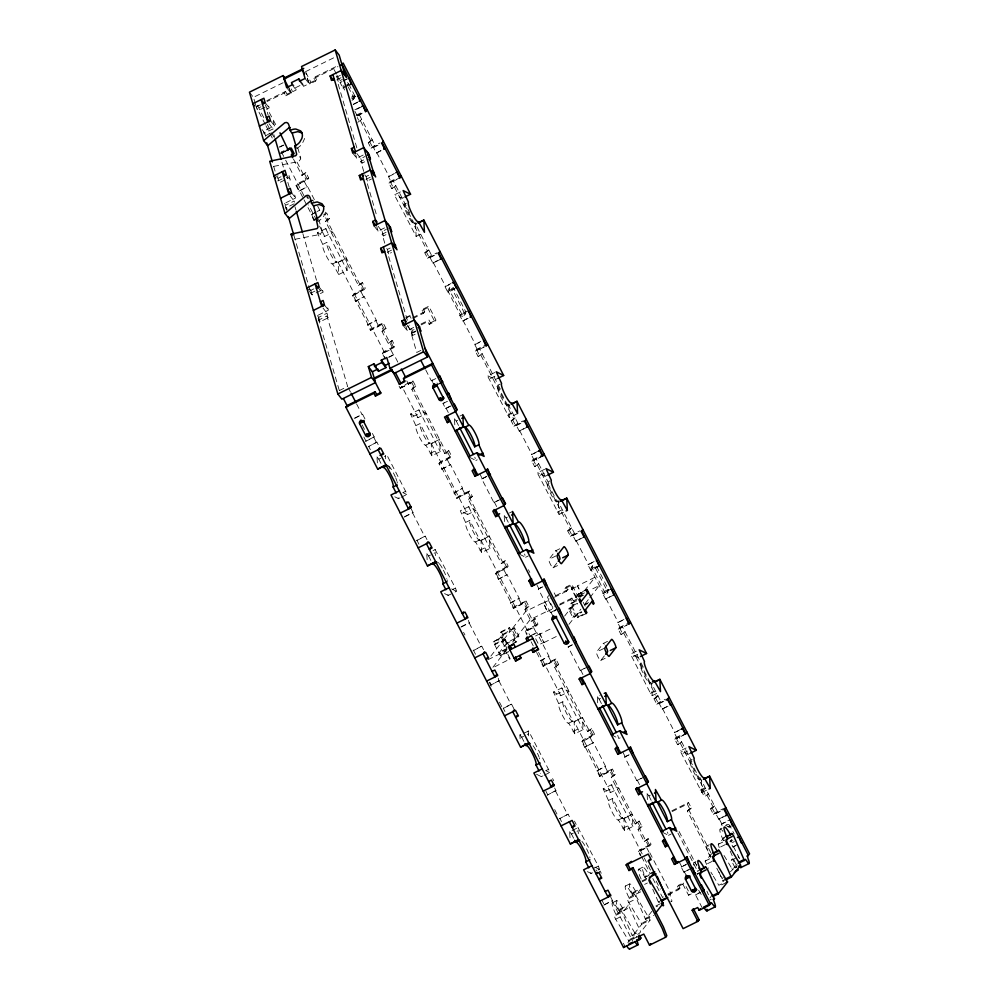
<?xml version="1.0" encoding="UTF-8"?>
<svg xmlns="http://www.w3.org/2000/svg" width="999" height="999" viewBox="0 0 999 999"><rect width="100%" height="100%" fill="white"/><g stroke="black" fill="none" stroke-linecap="round" stroke-linejoin="round"><path stroke-width="0.75" stroke-dasharray="5 3.75" d="M338.736 274.525L347.128 270.392L346.391 258.154L338.099 262.238L338.736 274.525L332.717 263.873A10.989 2.073 63.8 0 1 326.298 255.944A10.989 2.073 63.8 0 1 322.714 244.405L317.395 232.767L325.686 228.684L333.129 232.342L324.663 236.463L317.395 232.767M400.349 191.92L394.817 194.643L395.129 196.328L416.158 236.401L415.472 224.288L416.908 223.426M431.868 455.756L431.218 443.519L439.535 439.385L440.272 451.623L431.868 455.756L425.849 445.104A10.989 2.073 63.8 0 1 419.443 437.175A10.989 2.073 63.8 0 1 415.846 425.636L410.539 413.998L418.831 409.915L426.273 413.574L417.907 417.707L410.539 413.998M481.63 552.559L480.969 540.322L489.285 536.188L490.022 548.426L481.63 552.559L475.599 541.908A10.989 2.073 63.8 0 1 469.193 533.978A10.989 2.073 63.8 0 1 465.596 522.452L460.289 510.814L468.581 506.73L476.024 510.377L467.657 514.51L431.243 443.469M517.694 413.499L509.303 417.632L508.616 405.519L510.052 404.657M544.63 469.28L537.712 472.677L537.849 473.863L559.053 514.435L558.416 502.147M574.762 733.79L574.113 721.553L582.429 717.419L583.154 729.657L574.762 733.79L568.743 723.139A10.989 2.073 63.8 0 1 562.337 715.209A10.989 2.073 63.8 0 1 558.741 703.683L553.434 692.045L561.725 687.961L569.168 691.608L560.751 695.741L553.434 692.045M624.512 830.606L623.863 818.356L632.18 814.235L632.916 826.473L624.512 830.606L618.493 819.954A10.989 2.073 63.8 0 1 612.087 812.025A10.989 2.073 63.8 0 1 608.491 800.486L603.184 788.848L611.475 784.764L618.918 788.423L610.551 792.544L603.184 788.848M636.388 651.186L630.856 653.908L630.993 655.094L651.011 694.342L652.285 695.616L651.56 683.378L660.876 701.498L659.265 703.558L662.125 709.115L670.416 705.032M649.85 852.834L670.916 893.481L670.004 894.854L670.629 896.915A6.281 1.186 63.8 0 1 671.778 901.585M325.662 212.138L323.039 217.645L318.119 221.528M701.31 780.182L701.947 792.469L680.918 752.409L680.606 750.724L686.138 747.989M325.686 228.684L347.128 270.392M418.831 409.915L440.272 451.623M394.792 496.778L398.414 498.626L397.39 495.329M401.186 497.265L406.718 494.542L406.406 492.844L385.989 453.284M494.88 372.465L487.962 375.874L488.099 377.048L509.303 417.632M469.792 457.417L475.849 460.489L474.812 457.192M468.581 506.73L490.022 548.426M444.543 593.581L448.176 595.429L447.14 592.132M455.082 592.02L456.518 591.208L455.694 588.561L435.127 549.587L435.427 555.619M519.542 554.22L525.599 557.292L524.575 554.008M561.725 687.961L583.154 729.657M536.463 774.2L541.308 776.66L540.284 773.363M544.08 775.299L549.612 772.577L549.3 770.891L528.621 731.043L519.88 734.952L520.267 740.946M611.475 734.839L618.731 738.536L617.707 735.239M611.425 784.902L632.916 826.473M587.437 871.628L591.058 873.463L590.034 870.166M597.976 870.067L599.412 869.242L598.588 866.595L578.021 827.634L578.321 833.666M616.57 900.648L612.275 902.821A10.989 2.073 63.8 0 1 618.681 910.751L619.992 909.152L621.453 910.976L632.092 935.289C632.429 937.611 641.97 932.916 640.384 931.205L628.284 905.069L622.964 912.549L636.825 936.413M641.271 888.386L636.038 895.079L636.163 896.265L650.124 920.079L640.784 932.03M662.437 832.267L668.493 835.339L667.457 832.042M711.775 853.67L705.119 861.175L708.553 868.256M724.862 836.937L718.244 844.317L719.268 847.614M338.074 262.287L386.051 355.544M265.272 124.425L256.231 106.843L260.127 103.971M284.378 92.982L285.577 91.433L287.013 94.218L285.801 95.754L284.378 92.982L266.958 101.561M285.801 95.754L291.333 93.032L292.545 91.496L291.233 88.936M307.143 78.846L309.765 83.953L315.297 81.231L313.873 78.459L315.072 76.911L337.812 65.709M309.765 83.953L310.976 82.418L316.508 79.683L315.072 76.911M315.297 81.231L316.508 79.683M280.232 153.534L281.443 151.998L288.349 148.589M348.501 85.39L342.969 88.124L340.11 82.555L341.895 81.356M342.969 88.124L344.58 86.064M355.544 96.129L353.471 97.14L347.452 85.439L348.663 83.891L354.682 95.604L353.471 97.14A2.348 2.298 38 0 1 352.01 100.275M353.708 96.641L354.62 95.479L350.537 97.64M353.097 99.6L354.295 98.064M293.494 159.103L301.898 175.449L305.869 172.54L308.728 178.109L307.517 179.645L296.453 185.102L303.521 198.838M301.898 175.449L305.869 172.54M314.36 199.7L307.605 186.576L298.913 191.171L296.054 185.614L297.665 183.554L308.728 178.109M296.054 185.614L304.345 181.531L305.956 179.47L295.379 158.891M361.313 106.955L354.395 110.365L357.255 115.921L358.866 113.861L375.087 145.417L373.476 147.477L376.336 153.047L381.868 150.325M298.913 191.171L307.605 186.576M357.754 122.328L361.725 119.418L358.966 120.792L357.242 117.445M315.297 219.693L313.911 220.367L311.051 214.81L315.609 212.25M368.256 142.77L372.227 139.86L368.256 142.77L371.116 148.327L379.408 144.243M317.732 206.269L319.755 210.202L311.051 214.81M313.911 220.367L315.522 218.306L308.654 204.945M371.116 148.327L372.327 146.791L380.07 142.969M376.336 153.047L382.267 149.8M325.474 221.328L329.445 218.419L326.586 212.862L325.374 214.41L328.234 219.967L325.474 221.328L358.454 285.514L362.425 282.605L365.284 288.162L364.073 289.71L353.022 295.155L370.879 329.907L381.943 324.463L383.141 322.914L386.001 328.484L382.03 331.381L388.224 343.431L392.195 340.522L395.055 346.091L393.843 347.627L382.779 353.084L384.84 357.093M328.234 219.967L329.445 218.419M396.865 179.508L391.333 182.243L388.486 176.673L394.418 173.439M391.833 188.649L395.804 185.739L391.833 188.649L388.973 183.079L390.184 181.543L397.515 177.934M391.333 182.243L392.944 180.182L407.03 207.592M358.454 285.514L362.425 282.605M385.239 359.153L382.38 353.596L390.671 349.513L392.282 347.452L380.382 324.275L378.771 326.336L370.479 330.419L367.62 324.862L376.311 320.267L364.173 296.628L355.469 301.236L352.61 295.667L354.22 293.606L365.284 288.162M352.61 295.667L360.914 291.583L362.525 289.523L323.813 214.223M355.469 301.236L364.173 296.628M367.62 324.862L376.311 320.267M424.812 252.822L428.796 249.925L424.812 252.822L427.672 258.391L437.35 253.621M370.479 330.419L372.09 328.359L383.141 322.914M427.672 258.391L428.883 256.843L437.287 252.697M439.81 259.69L432.892 263.099L430.032 257.542L431.643 255.482L414.76 222.602M432.892 263.099L438.823 259.865M382.03 331.381L386.001 328.484M388.224 343.431L392.195 340.522M405.956 318.444L411.313 314.847L405.781 317.57M382.38 353.596L383.991 351.536L395.055 346.091M412.862 318.519L423.514 313.274L422.09 310.489L423.301 308.953L428.833 306.231L435.976 320.13L434.765 321.678L429.233 324.4L427.809 321.616L429.008 320.067L430.444 322.852L429.233 324.4M423.514 313.274L424.725 311.725L423.301 308.953M422.09 310.489L427.622 307.767L428.833 306.231M454.807 288.886L447.902 292.295L445.042 286.738L450.974 283.491M389.385 357.118L393.943 354.558L399.338 365.06M407.829 325.437L411.725 333.017L412.924 331.481L409.677 325.162M448.613 289.198L449.825 287.65M447.902 292.295L449.513 290.234A2.348 2.298 38 0 1 453.434 287.824M453.658 288.187L449.513 290.234L461.413 313.399A2.36 2.298 38 0 0 464.56 314.473A2.36 2.298 38 0 0 465.571 311.363L453.658 288.187L452.447 289.735L464.36 312.912A2.36 2.298 38 0 1 463.361 316.009A2.36 2.298 38 0 1 460.214 314.947L448.301 291.783A2.348 2.298 38 0 1 449.3 288.674A2.348 2.298 38 0 1 452.447 289.735L454.52 288.711M355.082 418.181L362.537 414.198L365.397 419.755M399.101 386.126L400.249 388.349L401.86 386.288L412.912 380.844L415.771 386.401L411.8 389.31L444.78 453.496L448.751 450.586L451.61 456.143L450.412 457.692L439.348 463.136L457.205 497.889L468.269 492.445L469.48 490.896L472.34 496.466L468.356 499.363L501.348 563.548L505.319 560.639L508.179 566.196L506.968 567.744L495.904 573.189L513.773 607.954L524.825 602.497L526.036 600.961L528.896 606.518L524.925 609.427L531.118 621.478L535.089 618.568L537.949 624.125L536.738 625.674L525.674 631.118L527.047 633.791M468.194 318.306L462.662 321.029L459.802 315.459L461.413 313.399L468.506 310.864M400.249 388.349L408.541 384.265L410.152 382.205L448.851 457.505L447.24 459.565L438.948 463.648L441.795 469.218L450.499 464.61L462.649 488.249L453.946 492.844L456.805 498.401L465.097 494.318L466.708 492.257L505.407 567.557L503.796 569.617L495.504 573.713L498.364 579.27L507.067 574.675L519.205 598.301L510.514 602.897L513.361 608.466L521.665 604.383L523.276 602.322L535.177 625.486L533.566 627.547L525.274 631.63L526.985 634.964M400.649 387.837L411.713 382.392L412.912 380.844M464.048 315.497L465.247 313.948M462.662 321.029L468.593 317.782M365.509 441.508L374.2 436.9L371.353 431.343M411.8 389.31L415.771 386.401M376.885 442.132L368.194 446.728L376.885 442.132L378.609 445.467M425.774 369.992L431.331 380.794L435.876 378.234M484.577 346.815L477.672 350.224L474.812 344.655L480.744 341.421M478.159 356.631L482.142 353.721L478.159 356.631L475.312 351.061L476.511 349.525L486.188 344.755M477.672 350.224L479.283 348.164L501.086 390.584M451.148 405.869L445.616 408.603L442.994 403.496L447.552 400.949M445.616 408.603L450.162 406.044M444.78 453.496L448.751 450.586M438.948 463.648L440.559 461.588L451.61 456.143M441.795 469.218L450.499 464.61M404.358 517.107L413.062 512.499L410.202 506.943M453.946 492.844L462.649 488.249M511.151 420.804L515.122 417.907L511.151 420.804L514.01 426.373L523.688 421.603M416.508 540.734L425.199 536.138L427.485 540.584M456.805 498.401L458.416 496.341L469.48 490.896M514.01 426.373L515.209 424.825L523.513 420.741M527.522 426.998L519.23 431.081L516.371 425.524L517.981 423.464L507.405 402.884M500.836 499.2L493.931 502.609L481.78 478.971L489.098 475.049M519.23 431.081L527.922 426.486M468.356 499.363L472.34 496.466M493.931 502.609L501.248 498.688M542.532 456.193L534.228 460.277L531.368 454.72L540.072 450.112M534.727 466.683L538.698 463.773L534.727 466.683L531.868 461.126L533.079 459.577L541.371 455.494M534.228 460.277L535.839 458.216L549.225 484.265M501.348 563.548L505.319 560.639M495.504 573.713L497.115 571.653L508.179 566.196M498.364 579.27L507.067 574.675M460.914 627.16L469.218 623.076L468.469 620.329M510.514 602.897L519.205 598.301M567.707 530.869L571.678 527.959L567.707 530.869L570.566 536.426L578.858 532.342M559.765 548.763L555.619 550.799L548.913 559.39A4.708 0.887 63.8 0 0 550.449 564.335A4.708 0.887 63.8 0 0 553.196 567.732L558.229 561.288M473.064 650.786L481.768 646.191L484.627 651.748M513.361 608.466L514.972 606.405L526.036 600.961M570.566 536.426L571.778 534.877L580.069 530.794M584.078 537.05L575.786 541.133L572.927 535.576L574.537 533.516L557.642 500.649M508.641 651.748L500.349 655.831L493.206 641.932L502.297 636.813L503.733 639.597L495.442 643.681L494.006 640.908M509.552 627.547L508.741 628.583L510.177 631.356L501.873 635.439L500.449 632.667L501.248 631.63L509.552 627.547L516.695 641.445L515.884 642.482L514.46 639.697L506.168 643.781L507.117 645.641M558.791 608.578L550.486 612.662L538.349 589.023L545.666 585.114M575.786 541.133L584.49 536.538M493.206 641.932L502.297 636.813M524.925 609.427L528.896 606.518M490.846 656.081L502.122 641.658L505.694 639.273L509.365 646.415M503.733 639.597L510.177 631.356M511.788 629.295L514.547 627.934L518.831 636.276L516.071 637.637L511.788 629.295L525.874 611.276L543.394 602.647L547.277 611.513L543.394 602.647M505.694 639.273L494.63 644.717L502.684 634.415L514.547 627.934M500.349 655.831L508.066 651.398M548.676 595.616L547.464 597.152L554.62 611.063L555.819 609.515M512.624 642.057L514.46 639.697M516.071 637.637L530.157 619.617L547.677 610.988M507.217 648.975L498.913 653.059L506.968 642.757L518.831 636.276M531.118 621.478L535.089 618.568M542.981 603.171L548.513 600.449L550.124 598.389M525.274 631.63L526.885 629.57L537.949 624.125M554.433 597.215L566.408 591.308L564.984 588.536L566.196 586.987L571.715 584.265L578.221 596.903M502.122 641.658L506.406 649.999L492.32 668.019L510.227 658.878L505.944 650.536M499.388 680.481L490.684 685.089L498.988 680.993L498.239 678.259M564.984 588.536L570.516 585.814L571.715 584.265M547.277 611.513L552.809 608.791L554.42 606.73M566.408 591.308L567.619 589.772L566.196 586.987M550.486 612.662L557.804 608.741M599.088 566.246L590.796 570.329L587.936 564.772L596.628 560.177M533.666 634.465L536.825 632.592L548.975 656.231L540.284 660.826L543.131 666.383L551.436 662.3L553.046 660.239L591.745 735.539L590.134 737.599L581.83 741.695L584.69 747.252L593.394 742.644L605.544 766.283L596.84 770.878L599.7 776.448L607.991 772.364L609.602 770.304L648.301 845.604L646.69 847.664L638.398 851.747L640.546 855.918M578.146 596.615L580.918 595.254L595.004 577.235L577.497 585.851L581.381 594.717L575.849 597.439L571.565 589.098L573.176 587.037L555.544 595.716M591.508 567.232L592.719 565.684M539.647 634.265L540.047 633.741L543.931 642.607L539.647 634.265L553.121 627.622M590.796 570.329L592.407 568.269A2.348 2.298 38 0 1 595.629 565.259M570.704 599.65L571.903 598.114L573.339 600.886L572.127 602.434L570.704 599.65L558.716 605.556M586.063 613.623L577.772 617.707L570.629 603.808L576.96 600.049M579.308 597.315L577.872 594.53L578.683 593.506L586.975 589.422M575.849 597.439L577.459 595.379L559.84 604.058L561.351 606.793M568.481 608.978L571.253 607.617L575.536 615.958L572.777 617.32L568.481 608.978L577.584 603.858M564.672 616.021L571.253 607.617M571.428 602.772L572.864 605.556L576.548 600.849M572.777 617.32L581.868 612.2M540.284 660.826L548.975 656.231M568.955 624.363L575.536 615.958M577.772 617.707L578.571 616.67L577.147 613.898L580.831 609.19M585.202 603.596L588.96 598.788M589.897 597.589L599.288 585.576L589.86 590.222M499.463 702.147L502.834 708.716L511.538 704.12L514.385 709.677M543.131 666.383L544.742 664.323L555.806 658.878L558.666 664.447L554.695 667.344L587.674 731.53L591.645 728.621L594.505 734.178L593.294 735.726L582.242 741.171L600.099 775.936L611.163 770.479L612.375 768.943L615.222 774.5L611.251 777.409L635.189 823.975L639.16 821.066L642.02 826.635L638.049 829.532L644.243 841.583L648.214 838.673L651.073 844.242L649.862 845.778L638.798 851.235L640.896 855.319M613.848 594.979L605.556 599.063L602.697 593.506L604.308 591.445L608.453 589.398L596.553 566.233A2.348 2.298 38 0 0 596.016 565.534M536.663 652.509L543.543 665.871L554.595 660.426L555.806 658.878M606.93 593.531L608.141 591.982M588.561 666.495L580.257 670.591L568.119 646.952L575.424 643.031M605.556 599.063L614.26 594.467M554.695 667.344L558.666 664.447M580.257 670.591L587.574 666.67M628.858 624.175L620.566 628.259L617.707 622.702L626.398 618.094M607.542 641.37L603.246 643.481L596.54 652.06A4.708 0.887 63.8 0 0 598.076 657.005A4.708 0.887 63.8 0 0 600.824 660.401L605.619 654.27M621.053 634.665L625.024 631.755L621.053 634.665L618.194 629.108L619.405 627.559L629.083 622.789M620.566 628.259L622.177 626.198L643.281 667.257M587.674 731.53L591.645 728.621M581.83 741.695L583.441 739.635L594.505 734.178M555.943 790.534L547.252 795.142L555.943 790.534L553.658 786.088M584.69 747.252L593.394 742.644M568.094 814.173L559.39 818.768L568.094 814.173L570.953 819.729M596.84 770.878L605.544 766.283M654.045 698.85L658.016 695.941L654.045 698.85L656.892 704.407L665.197 700.324M599.7 776.448L601.311 774.387L612.375 768.943M656.892 704.407L658.104 702.859L665.434 699.25M645.117 776.56L636.825 780.644L624.675 757.005L631.992 753.096M662.125 709.115L670.816 704.52M611.251 777.409L615.222 774.5M636.825 780.644L644.143 776.722M685.414 734.228L677.122 738.311L674.263 732.754L682.966 728.159M677.622 744.717L681.593 741.82L677.622 744.717L674.762 739.16L675.973 737.612L682.879 734.215M677.122 738.311L678.733 736.251L692.856 763.736M635.189 823.975L639.16 821.066M598.901 872.564L600.112 871.016L601.248 873.238M638.049 829.532L642.02 826.635M644.243 841.583L648.214 838.673M638.398 851.747L640.009 849.687L651.073 844.242M672.09 811.613L687.3 804.12L688.511 802.572L691.37 808.129L687.399 811.038L710.813 856.605M603.808 905.194L612.512 900.599L610.364 896.428M701.548 791.295L705.531 788.386L701.548 791.295L704.407 796.852L708.378 793.943L704.407 796.852M687.399 811.038L691.37 808.129M620.017 912.312A10.989 2.073 63.8 0 1 616.42 900.773A10.989 2.073 63.8 0 1 622.839 908.703C621.69 913.173 611.563 913.735 615.684 919.192L628.746 940.896L627.921 942.781M633.091 895.579A10.989 2.073 63.8 0 1 629.507 884.053A10.989 2.073 63.8 0 1 635.913 891.982C634.777 896.453 624.637 897.015 628.771 902.472L641.82 924.162L632.479 936.113M629.645 883.928L625.349 886.088A10.989 2.073 63.8 0 1 631.768 894.018L632.979 892.482L639.884 889.073M641.133 879.095A10.989 2.073 63.8 0 1 638.586 869.242A10.989 2.073 63.8 0 1 644.842 877.297L646.053 875.748L651.585 873.026M642.02 880.893L646.178 878.858L648.051 876.448M710.601 808.903L714.572 805.993L710.601 808.903L713.461 814.46L723.139 809.702M713.461 814.46L714.672 812.924L723.651 808.491M726.972 815.097L718.681 819.18L715.821 813.611L717.432 811.563L699.899 777.434M692.157 868.081L683.853 872.164L681.231 867.07L688.548 863.148M718.681 819.18L727.384 814.572M632.979 892.482L634.802 894.742L645.566 919.38L653.97 908.628M652.772 889.26L658.641 902.659L659.49 901.573M663.224 896.802L662.612 897.577L652.809 878.496M683.853 872.164L692.557 867.569M722.015 825.661L721.703 823.763L729.994 819.679M677.322 886.85L678.521 885.301L684.053 882.579L682.841 884.127L677.322 886.85L678.746 889.622L665.933 895.941M726.086 825.186L725.786 825.574A2.348 2.298 38 0 1 729.382 825.037M678.746 889.622L679.957 888.086L678.521 885.301M697.002 873.301A10.989 2.073 63.8 0 0 697.439 874.175L698.376 872.976M721.59 829.794A10.989 2.073 63.8 0 0 719.942 831.218A10.989 2.073 63.8 0 0 723.601 840.721L724.537 839.522M735.739 845.616L732.966 846.977L730.107 841.42L731.718 839.36M682.841 884.127L688.561 895.241L689.772 893.705L684.69 883.815M702.197 907.841L695.529 894.867L700.074 892.307M732.966 846.977L738.898 843.743M735.052 867.706L731.243 860.289L732.442 858.753L736.887 867.394M723.376 877.147L722.165 878.695L715.072 864.884M709.902 897.976L712.712 894.392M718.968 872.102L722.989 881.255L725.324 878.271M730.456 871.69L733.716 868.631M730.207 851.136L736.063 864.522L736.912 863.436M417.944 417.694L401.86 386.288M560.839 695.729L538.561 652.297M487.962 375.874L495.404 379.533M638.261 657.604L630.856 653.908M610.589 792.532L574.138 721.515M734.352 841.483C731.193 844.63 729.645 838.348 733.166 840.659M414.135 223.826L416.021 222.839M507.28 405.057L508.116 404.583L507.43 404.932A10.989 2.073 63.8 0 1 501.011 397.003A10.989 2.073 63.8 0 1 497.427 385.464L500.187 384.103M557.03 501.86L557.879 501.386L557.18 501.735A10.989 2.073 63.8 0 1 550.761 493.806A10.989 2.073 63.8 0 1 547.177 482.28L549.937 480.906M650.174 683.091L651.011 682.629M699.924 779.894L700.761 779.432L700.074 779.769A10.989 2.073 63.8 0 1 693.656 771.84A10.989 2.073 63.8 0 1 690.072 760.314L692.145 759.29M296.778 148.664L301.698 144.78L304.32 139.273A10.964 7.905 -37.7 0 0 304.42 138.386M642.732 867.194L638.436 869.367M406.356 203.209L404.283 204.233A10.989 2.073 63.8 0 0 407.879 215.772A10.989 2.073 63.8 0 0 414.285 223.701L414.985 223.351M286.626 87.55L290.622 92.72L296.154 89.985L295.492 87.75L291.508 82.58M283.079 82.742L253.446 97.328L254.72 101.648M305.557 71.666L335.14 57.105M266.82 100.674L285.577 91.433M256.231 106.843L260.252 104.858M313.873 78.459L337.937 66.596M295.492 87.75L302.872 84.116L303.521 86.364L309.053 83.641L305.994 73.164M255.132 103.097L256.83 108.854L260.976 106.818M287.013 94.218L292.545 91.496M265.072 107.18L258.154 110.577L256.83 108.854M266.433 109.253L269.206 107.892L267.882 103.409M336.251 76.136L336.913 76.998L341.059 74.95M341.046 77.722L336.9 79.758L338.224 81.481L342.37 79.445M343.281 80.682L347.427 78.634M340.11 82.555L341.496 81.881M342.869 81.194L347.028 79.158M345.966 85.377L348.726 84.016L347.515 85.564L349.588 84.54M273.139 121.354L274.45 125.837L263.399 131.294L264.236 134.166M262.063 129.57L264.723 133.004L273.027 128.921L273.351 130.045M270.242 133.054L265.035 136.201M351.685 98.339L355.831 96.304M353.559 104.071L357.717 102.023M353.159 104.583L357.305 102.535M279.445 146.953L283.179 145.117M354.807 109.853L360.327 107.118M279.745 147.128L283.891 145.092M356.106 115.222L361.638 112.5M281.618 152.859L285.764 150.812M357.654 115.409L365.959 111.326M281.219 153.371L286.75 150.649M357.255 115.921L362.787 113.199M276.636 176.511L278.022 175.824M276.973 176.935L277.972 178.234L283.504 175.499M282.105 178.946L277.947 180.994L277.098 178.097M284.815 179.995L279.283 182.717L277.972 178.234M289.011 175.549L290.322 180.032L287.562 181.393L289.31 187.375M373.476 147.477L379.008 144.755M352.722 153.059L356.718 158.229L363.624 154.82M356.818 153.421L360.814 158.591L364.96 156.543M363.748 171.441L360.789 161.351L364.935 159.303M360.789 161.351L362.125 163.074L366.271 161.026M286.538 210.302L284.515 203.421L295.579 197.977L294.268 193.494M284.515 203.421L285.851 205.145L294.143 201.061L294.48 202.185M294.131 203.821L285.839 207.904L287.163 209.628L285.851 205.145M364.735 174.813L366.059 176.536L370.217 174.488M370.192 177.248L366.046 179.296L367.382 181.019L371.528 178.971M316.983 211.563L319.755 210.202M388.486 176.673L394.006 173.951M388.973 183.079L400.037 177.635M403.646 197.615L402.135 198.339L394.817 194.643M322.714 244.405L326.86 242.37L336.863 261.825L332.367 264.036M374.063 225.924L378.047 231.094L384.965 227.685M378.159 226.286L382.142 231.456L386.301 229.408M384.752 243.194L382.13 234.216L386.276 232.18M382.13 234.216L383.466 235.939L387.612 233.891M339.423 261.825L346.341 258.416M415.472 224.375L416.858 223.689M386.738 248.539L387.4 249.4L390.172 248.039M416.158 236.401L422.377 233.329M391.533 250.125L387.387 252.16L388.723 253.883L391.483 252.522M309.815 289.098L310.814 290.384L317.732 286.975M310.801 293.144L314.947 291.109M309.465 291.433L312.125 294.867L320.429 290.784L320.092 289.66M320.404 293.544L323.177 292.183L321.853 287.7M430.032 257.542L436.95 254.133M339.223 390.209L317.37 315.584L328.434 310.127L327.11 305.644M317.37 315.584L318.693 317.307L326.998 313.211L328.309 317.707L320.017 321.79L318.681 320.067L326.973 315.984L328.309 317.707M445.042 286.738L450.574 284.016M412.749 317.632L424.725 311.725M403.209 325.462L407.205 330.632L414.11 327.222M421.029 324.001L429.008 320.067M421.153 324.9L427.809 321.616M407.305 325.824L411.301 330.981L414.061 329.62M430.444 322.852L435.976 320.13M411.725 333.017L415.871 330.981M420.904 350.399L416.758 352.435L411.276 333.753L415.434 331.705M411.276 333.753L412.612 335.477L415.372 334.116M459.802 315.459L466.72 312.063M388.411 357.28L393.943 354.558M339.323 390.572L347.627 386.488L326.973 315.984M474.812 344.655L480.344 341.933M475.312 351.061L483.603 346.978M354.245 418.281L362.537 414.198M431.331 380.794L438.236 377.385M438.736 383.803L441.496 382.43M438.336 384.315L441.096 382.954M412.949 416.62L419.855 413.211M490.372 378.484L495.904 375.761M374.2 436.9L365.909 440.996L363.624 436.538M442.994 403.496L448.526 400.774M495.367 379.558L497.477 378.509M415.846 425.636L419.992 423.601L429.995 443.057L425.512 445.267M377.372 462.899L376.985 456.918L379.745 455.556M454.807 424.775L454.408 418.781L455.794 418.106M459.94 416.059L462.712 414.697M376.985 456.918L378.821 459.178L382.967 457.142M384.353 456.456L385.726 455.781M454.408 418.781L456.243 421.054L457.629 420.367M431.181 443.731L438.099 440.334M508.616 405.606L509.989 404.92M430.144 453.446L437.05 450.037M507.567 415.309L514.473 411.913M516.371 425.524L524.662 421.441M402.922 492.607L405.694 491.246M398.414 498.626L399.8 497.939M475.849 460.489L477.222 459.815M404.757 516.583L413.062 512.499M481.78 478.971L490.084 474.887M531.368 454.72L539.672 450.624M531.868 461.126L542.932 455.681M462.699 513.424L469.605 510.014M540.122 475.299L544.268 473.251M547.19 475.349L544.979 476.373L537.712 472.677M425.199 536.138L416.908 540.222L419.193 544.667M465.596 522.452L469.755 520.404L479.757 539.872L475.262 542.07M427.135 559.715L426.735 553.721L428.121 553.046M433.054 550.611L435.127 549.587M504.557 521.578L504.158 515.596L505.544 514.91M509.44 512.986L512.462 511.513M426.835 553.671L428.571 555.993L432.717 553.946M434.103 553.259L435.477 552.584M504.258 515.546L505.993 517.857L507.38 517.182M559.253 500.711L557.18 501.735L547.177 482.28M480.944 540.546L487.849 537.137M558.366 502.41L559.74 501.735M479.895 550.249L486.8 546.853M557.317 512.125L562.849 509.403M559.053 514.435L567.444 510.302M452.672 589.41L455.444 588.049M448.176 595.429L450.936 594.068M525.599 557.292L528.359 555.931M572.927 535.576L581.231 531.493M551.673 558.029L557.205 555.307M553.046 567.794L559.278 564.735M461.326 626.648L469.617 622.564M538.349 589.023L546.64 584.939M587.936 564.772L596.228 560.689M599.487 565.734L595.342 567.769A2.348 2.298 38 0 0 592.195 566.708A2.348 2.298 38 0 0 591.196 569.817L603.096 592.981A2.36 2.298 38 0 0 606.243 594.055A2.36 2.298 38 0 0 607.255 590.946L608.453 589.398A2.36 2.298 38 0 1 607.454 592.507A2.36 2.298 38 0 1 604.308 591.445L592.407 568.269L596.553 566.233L595.342 567.769L607.255 590.946L611.4 588.898M571.565 589.098L577.085 586.376M500.449 632.667L508.741 628.583M577.872 594.53L586.163 590.446M584.477 592.869L581.78 594.193L577.497 585.851M578.721 596.965L582.879 594.917M580.681 596.628L583.453 595.267M573.339 600.886L577.484 598.851M481.768 646.191L473.464 650.274L475.749 654.72M570.629 603.808L577.534 600.399M572.864 605.556L581.156 601.473M602.697 593.506L611.001 589.422M584.39 604.62L588.548 602.584M584.977 604.969L587.737 603.608M513.923 642.819L516.695 641.445M529.92 636.001L536.825 632.592M506.63 648.626L499.725 652.022L501.148 654.807M577.147 613.898L584.065 610.489M540.047 633.741L534.515 636.475L538.811 644.817L544.33 642.082M488.024 659.677L505.544 651.061L509.827 659.402M578.571 616.67L586.875 612.587M543.931 642.607L558.753 635.302M568.119 646.952L576.411 642.869M617.707 622.702L625.998 618.606M618.194 629.108L626.498 625.024M599.313 650.699L604.832 647.976M511.538 704.12L503.234 708.204L504.957 711.538M600.686 660.476L606.905 657.417M555.844 694.655L562.749 691.258M633.266 656.53L638.798 653.808M558.741 703.683L562.887 701.635L572.889 721.103L568.406 723.301M597.689 702.809L597.302 696.827L600.062 695.466M519.98 734.902L521.715 737.225L525.861 735.177M527.235 734.502L528.621 733.815M597.402 696.778L599.138 699.088L600.511 698.413M574.075 721.778L580.993 718.368M651.498 683.641L652.884 682.966M573.026 731.48L579.944 728.084M650.461 693.356L657.367 689.947M652.197 695.666L660.589 691.533M659.265 703.558L667.557 699.475M545.816 770.641L548.576 769.28M541.308 776.66L542.694 775.973M618.731 738.536L620.117 737.849M624.675 757.005L631.593 753.608M674.263 732.754L682.554 728.671M674.762 739.16L685.826 733.716M605.594 791.458L612.499 788.061M683.016 753.333L688.548 750.611M690.084 753.383L687.924 754.42L680.606 750.724M608.491 800.486L612.637 798.438L622.639 817.906L618.156 820.117M570.017 837.749L569.63 831.755L578.021 827.634M647.452 799.612L647.052 793.631L648.438 792.944M569.63 831.755L571.465 834.028L575.611 831.98M576.985 831.305L578.371 830.619M647.052 793.631L648.888 795.891L650.274 795.216M623.826 818.581L630.744 815.172M622.789 828.283L629.695 824.887M700.212 790.159L707.117 786.75M701.947 792.469L710.339 788.336M671.915 810.738L688.511 802.572M594.18 868.131L598.339 866.083M591.058 873.463L592.444 872.789M668.493 835.339L671.253 833.978M715.821 813.611L724.113 809.527M721.303 824.275L728.209 820.866M722.077 828.171L720.154 829.07M727.846 826.76L729.919 825.736L734.165 834.003M730.094 826.598L728.708 827.272L729.919 825.736A2.348 2.298 38 0 0 729.682 825.374M729.695 827.11L731.068 826.435M709.34 844.729L707.08 845.791M644.842 877.297L648.988 875.249A10.989 2.073 63.8 0 0 642.582 867.319A10.989 2.073 63.8 0 0 646.178 878.858M723.601 840.721L725.674 839.709M642.195 881.767L646.353 879.719M718.244 844.317L723.776 841.595M730.107 841.42L732.879 840.059M644.605 884.377L647.377 883.016M720.654 846.927L727.559 843.518M604.22 904.682L612.512 900.599M681.231 867.07L688.149 863.66M695.928 861.625L693.993 862.524M631.768 894.018L635.913 891.982M636.188 894.055L643.094 890.658M629.12 898.488L636.038 895.079M705.169 861.038L710.689 858.316M628.771 902.472L635.676 899.063M707.567 863.66L714.485 860.251M619.892 909.202L628.284 905.069M698.701 870.391L697.314 871.078L698.026 871.528M618.681 910.751L622.839 908.703M623.114 910.788L630.019 907.379M697.439 874.175L699.512 873.163M616.046 915.221L622.951 911.812M731.243 860.289L736.763 857.567M615.684 919.192L622.602 915.783M667.819 894.055L679.957 888.086M668.681 895.254L670.067 894.567M658.254 901.835L659.627 901.16M658.641 902.659L660.027 901.972M736.063 864.522L737.449 863.848M655.856 905.981L662.774 902.572M724 855.456L731.905 868.531L737.437 865.808M656.281 906.755L657.667 906.081M735.089 867.944L736.475 867.269M688.561 895.241L691.246 893.918M645.167 918.568L652.085 915.159M645.566 919.38L653.858 915.296M695.529 894.867L703.82 890.783M722.989 881.255L724.375 880.569M642.782 922.714L649.687 919.305M713.298 876.111L718.818 885.264L722.976 883.216M641.82 924.162L650.124 920.079M726.161 882.629L719.243 886.038L718.818 885.264M632.092 935.289L638.998 931.892M629.707 939.435L636.613 936.026M709.889 899.949L711.276 899.262M628.746 940.896L637.037 936.8L629.283 941.295M528.171 730.868L528.571 736.862M723.476 837.624L724.175 838.074M646.053 875.748L647.04 876.573M336.713 261.95L335.477 262.5L336.863 261.825A10.989 2.073 63.8 0 1 330.444 253.896A10.989 2.073 63.8 0 1 326.86 242.37M429.857 443.181L428.621 443.731L429.995 443.057A10.989 2.073 63.8 0 1 423.588 435.127A10.989 2.073 63.8 0 1 419.992 423.601M478.371 540.546L479.607 539.984A10.989 2.073 63.8 0 1 473.339 531.943A10.989 2.073 63.8 0 1 469.755 520.404M571.515 721.778L572.752 721.216M621.266 818.581L622.502 818.031M324.712 236.476L319.518 226.074M467.607 514.51L460.289 510.814M312.262 200.499L313.112 200.949M403.084 492.694L406.718 494.542M451.623 588.886L456.468 591.346M545.978 770.729L549.612 772.577M599.363 869.38L594.517 866.92L596.64 871.016M305.057 78.471L309.053 83.641M300.474 81.019L302.872 84.116M299.538 81.194L303.521 86.364M292.158 84.828L296.154 89.985M265.21 102.735L269.206 107.892M265.122 104.77L277.135 127.273M299.737 156.681L300.786 158.903L298.639 161.576L274.325 166.271A3.159 2.285 -37.8 0 0 273.714 166.508M250.25 93.194L252.647 96.304M270.467 120.679L274.45 125.837M269.031 123.764L273.027 128.921M312.375 200.012L313.374 201.298M286.338 174.862L290.322 180.032M286.251 176.91L287.575 178.634L287.25 177.51M321.079 229.558L322.128 231.768L319.98 234.453L295.667 239.148A3.159 2.273 -37.7 0 0 295.055 239.385L294.056 238.099M291.583 192.807L295.579 197.977M290.147 195.891L294.143 201.061M319.18 287.025L323.177 292.183M317.757 287.337L320.429 290.784M324.438 304.97L328.434 310.127M323.002 308.054L326.998 313.211M710.926 872.177L712.512 874.799M698.638 890.221L702.584 896.752M731.905 868.531L732.329 869.305M407.742 208.953L409.84 213.049M404.283 204.233L414.285 223.701M497.427 385.464L507.43 404.932M690.072 760.314L700.074 779.769M336.401 74.038L333.654 68.706L334.141 70.355M337.088 75.375L340.509 82.043M344.63 90.047L343.306 87.475A2.36 2.298 38 0 1 343.344 85.277M360.514 120.966L371.016 141.408M376.735 152.522L388.886 176.161M394.593 187.288L427.584 251.461M433.304 262.587L445.442 286.214M463.074 320.504L475.212 344.143M480.931 355.269L513.911 419.443M519.63 430.569L531.78 454.195M537.487 465.322L570.479 529.507M576.186 540.621L588.336 564.26M605.956 598.551L618.106 622.177M623.826 633.304L656.805 697.489M662.524 708.603L674.662 732.242M680.381 743.356L704.32 789.934M707.18 795.491L713.373 807.542M719.08 818.668L721.703 823.763M733.378 846.465L740.047 859.44M737.974 856.018L738.923 857.879M369.468 141.221L372.327 146.791M390.184 181.543L393.044 187.1M426.024 251.286L428.883 256.843M476.511 349.525L479.37 355.082M512.362 419.268L515.209 424.825M533.079 459.577L535.939 465.134M568.918 529.32L571.778 534.877M619.405 627.559L622.265 633.116M655.244 697.302L658.104 702.859M675.973 737.612L678.821 743.181M702.759 789.747L705.619 795.304M711.812 807.354L714.672 812.924M687.3 804.12L690.159 809.677M578.683 593.506L580.631 597.302M583.229 602.347L585.177 606.143M688.598 809.49L711.313 853.683M427.622 307.767L434.765 321.678M570.516 585.814L577.659 599.712M305.731 72.203L310.976 82.418M569.293 607.941L573.576 616.283M679.095 831.455L696.827 865.946M677.896 833.004L697.739 871.628M554.208 592.894L555.631 595.666M410.102 316.396L411.064 318.244M289.36 89.211L291.333 93.032M548.513 600.449L552.809 608.791M456.243 421.054L458.991 426.411M505.993 517.857L508.741 523.214M599.138 699.088L601.885 704.445M648.888 795.891L651.635 801.248M431.73 380.282L432.867 382.505M446.016 408.079L448.301 412.537M480.044 474.288L482.18 478.459M494.33 502.085L497.19 507.654M537.037 585.177L538.748 588.511M550.899 612.15L553.184 616.595M580.656 670.067L582.954 674.525M622.939 752.322L625.074 756.493M637.225 780.132L640.084 785.689M679.495 862.387L681.643 866.558M684.265 871.652L685.689 874.425M528.421 569.717L529.82 572.439M304.658 174.088L307.517 179.645M361.213 284.153L364.073 289.71M381.943 324.463L384.79 330.02M390.984 342.07L393.843 347.627M411.713 382.392L414.56 387.949M447.552 452.122L450.412 457.692M468.269 492.445L471.128 498.002M504.108 562.187L506.968 567.744M524.825 602.497L527.684 608.066M533.878 620.104L536.738 625.674M554.595 660.426L557.454 665.983M590.446 730.169L593.294 735.726M611.163 770.479L614.023 776.048M637.949 822.614L640.809 828.171M647.002 840.221L649.862 845.778M304.345 181.531L307.205 187.088M360.914 291.583L363.761 297.14M375.911 320.779L378.771 326.336M390.671 349.513L393.531 355.07M406.83 380.931L408.541 384.265M447.24 459.565L450.099 465.122M462.237 488.761L465.097 494.318M503.796 569.617L506.655 575.187M518.806 598.813L521.665 604.383M533.566 627.547L536.426 633.104M548.576 656.743L551.436 662.3M590.134 737.599L592.994 743.169M605.132 766.795L607.991 772.364M646.69 847.664L649.55 853.221M257.442 105.295L264.498 119.031M267.32 124.525L270.854 131.393M271.553 132.767L273.676 136.888M281.443 151.998L284.965 158.853M285.677 160.227L304.533 196.915M480.994 540.272L529.632 634.914M623.888 818.318L643.506 856.505M644.205 857.866L650.511 870.129M656.118 881.031L660.327 889.21M265.984 125.812L272.465 138.424M304.008 199.8L314.31 219.855M531.168 641.808L533.254 645.866M641.608 856.68L650.037 873.101M513.748 628.97L518.031 637.312M501.248 631.63L507.754 644.268M504.882 640.297L506.718 643.868M501.498 637.849L506.693 647.964M552.597 778.571L553.733 780.793M574.462 821.116L576.173 824.45M348.314 387.824L350.387 391.858M356.606 403.958L362.137 414.71M373.801 437.425L376.486 442.644M388.561 466.146L389.972 468.893M412.649 513.011L424.8 536.65M469.218 623.076L481.356 646.703M498.988 680.993L511.126 704.632M555.544 791.058L567.694 814.684M612.112 901.11L633.066 941.895M362.162 424.887L365.472 431.331M378.821 459.178L380.956 463.349M428.571 555.993L431.78 562.25M521.715 737.225L523.851 741.395M571.465 834.028L573.601 838.198M368.594 446.216L370.379 449.687M489.947 682.342L491.096 684.565M545.941 791.283L547.652 794.63M559.802 818.256L561.513 821.59M602.072 900.511L603.683 903.645M463.561 632.292L464.935 634.964M489.21 682.192L491.271 686.201M554.67 809.577L557.367 814.834M623.376 943.256L624.775 945.978M706.93 891.208L708.478 894.779M336.913 76.998L338.224 81.481M360.814 158.591L362.125 163.074M366.059 176.536L367.382 181.019M382.142 231.456L383.466 235.939M387.4 249.4L388.723 253.883M411.301 330.981L412.612 335.477M338.211 84.253L356.868 147.939M367.357 183.779L376.898 216.358M388.698 256.643L407.355 320.329M355.831 155.232L356.718 158.229M376.735 226.611L378.047 231.094M405.894 326.136L407.205 330.632M289.31 88.224L290.622 92.72M297.752 147.777L300.736 157.979M318.669 219.181L322.078 230.844M267.307 112.25L268.182 115.235M273.851 134.603L274.713 137.512M281.955 162.238L283.654 168.057M295.005 206.818L295.879 209.802M302.884 233.729L316.508 280.257M264.723 133.004L265.709 136.376M310.814 290.384L312.125 294.867M318.693 317.307L320.017 321.79M273.651 166.321L275.412 172.303M293.856 235.314L308.179 284.191M308.616 285.677L310.364 291.658M385.477 455.819L385.676 458.816M572.889 721.103A10.989 2.073 63.8 0 1 566.483 713.174A10.989 2.073 63.8 0 1 562.887 701.635M622.639 817.906A10.989 2.073 63.8 0 1 616.233 809.977A10.989 2.073 63.8 0 1 612.637 798.438M581.905 841.37A10.989 2.073 63.8 0 1 589.984 857.866M533.091 745.716A10.989 2.073 63.8 0 1 539.06 757.067M539.385 757.979A10.989 2.073 63.8 0 1 539.672 758.853M671.415 901.647A6.281 1.186 63.8 0 1 670.791 901.16M628.945 897.626A10.989 2.073 63.8 0 1 625.349 886.088M615.871 914.347A10.989 2.073 63.8 0 1 612.275 902.821M438.211 562.549A10.989 2.073 63.8 0 1 439.011 563.324M439.46 563.861A10.989 2.073 63.8 0 1 442.957 569.343M443.419 570.217A10.989 2.073 63.8 0 1 446.778 578.433M447.09 579.832A10.989 2.073 63.8 0 1 447.202 580.881M388.461 465.734A10.989 2.073 63.8 0 1 395.404 477.122M395.804 478.084A10.989 2.073 63.8 0 1 396.79 480.819M397.028 481.63A10.989 2.073 63.8 0 1 397.34 483.029M436.9 383.017A2.36 2.298 38 0 1 437.724 383.491M726.872 825.998A2.348 2.298 38 0 1 728.171 826.585M347.227 85.077A2.36 2.298 38 0 1 347.452 85.439M354.87 96.316A2.348 2.298 38 0 1 352.31 98.801M347.302 82.717A2.36 2.298 38 0 1 348.426 83.529M693.893 865.221A10.989 2.073 63.8 0 1 695.441 863.248M696.315 864.222A10.989 2.073 63.8 0 1 696.79 864.847M710.514 857.454A10.989 2.073 63.8 0 1 706.768 847.352A10.989 2.073 63.8 0 1 709.39 847.489M722.015 830.231A10.989 2.073 63.8 0 1 722.951 831.393M555.619 550.799A4.708 0.887 63.8 0 1 557.092 552.047M603.259 643.481A4.708 0.887 63.8 0 1 604.308 644.155M650.312 682.966L640.309 663.511A10.989 2.073 63.8 0 0 643.905 675.037A10.989 2.073 63.8 0 0 650.312 682.966"/><path stroke-width="1.5" d="M528.958 742.844L520.604 747.19L440.734 591.77L449.2 587.662M578.708 839.647L570.354 844.005L533.866 773.001L542.17 768.918M386.064 464.897L377.709 469.155L345.841 407.13L347.053 405.594L375.187 391.733L376.623 394.505L375.412 396.054L373.976 393.281L375.187 391.733M740.908 867.544L749.2 863.461A6.281 1.186 63.8 0 0 748.064 858.778L747.489 856.443L749.55 853.808L709.602 776.098L710.239 788.386L704.22 777.734A10.989 2.073 63.8 0 1 697.801 769.804A10.989 2.073 63.8 0 1 694.218 758.266L688.898 746.628L696.303 750.324L659.852 679.295L660.489 691.583L654.47 680.931A10.989 2.073 63.8 0 1 648.051 673.001A10.989 2.073 63.8 0 1 644.467 661.463L639.148 649.825L646.59 653.483L566.72 498.064L567.345 510.352L561.326 499.7A10.989 2.073 63.8 0 1 554.92 491.77A10.989 2.073 63.8 0 1 551.323 480.232L546.003 468.593L553.446 472.252L516.958 401.261L517.594 413.536L511.575 402.884A10.989 2.073 63.8 0 1 505.157 394.955A10.989 2.073 63.8 0 1 501.573 383.429L496.253 371.79L503.658 375.474L423.826 220.03L424.45 232.305L418.431 221.653A10.989 2.073 63.8 0 1 412.025 213.724A10.989 2.073 63.8 0 1 408.429 202.198L403.121 190.559L410.552 194.218L343.156 63.074L340.572 65.297M435.814 561.7L427.472 565.958L390.984 494.967L399.45 490.846M462.112 427.36L455.182 430.919L463.436 426.935L462.799 414.647L468.818 425.312A10.989 2.073 63.8 0 1 475.237 433.241A10.989 2.073 63.8 0 1 478.821 444.767L484.14 456.406L476.698 452.747L513.186 523.751L512.549 511.463L518.581 522.115A10.989 2.073 63.8 0 1 524.987 530.044A10.989 2.073 63.8 0 1 528.583 541.57L533.891 553.209L526.448 549.562L606.331 704.982L598.026 709.065L604.994 705.394M647.827 805.768L656.106 801.735L655.444 789.497L661.463 800.149A10.989 2.073 63.8 0 1 667.881 808.079A10.989 2.073 63.8 0 1 671.465 819.617L676.785 831.255L669.467 827.547L661.226 831.655M520.629 747.152L527.572 743.531M570.379 843.955L577.322 840.334M377.709 469.155L384.677 465.484M427.472 565.958L434.44 562.287M463.436 426.935L431.556 364.922L432.767 363.374L404.682 377.21L403.471 378.746L404.907 381.531L399.375 384.253L392.157 370.217L373.726 379.295L380.944 393.331L375.412 396.054M606.331 704.982L605.694 692.694L611.713 703.346A10.989 2.073 63.8 0 1 618.131 711.276A10.989 2.073 63.8 0 1 621.715 722.814L627.035 734.44L619.717 730.744L611.413 734.827M288.711 87.924L284.116 78.996L285.327 77.447L303.758 68.369M286.75 150.649L289.735 147.902L293.269 154.77M348.813 77.959L351.261 84.028L349.875 84.715M292.782 157.742L291.383 155.007L292.595 153.471M357.617 95.105L360.077 101.174L360.477 100.662L359.091 101.349M367.157 109.778L365.547 111.838L363.099 105.757L361.713 106.443M383.379 141.334L381.768 143.394L384.627 148.963L385.027 148.439L383.653 149.126M401.248 176.086L399.637 178.147L397.177 172.078L395.791 172.752M439.947 251.398L438.336 253.459L441.196 259.016L441.595 258.504L440.209 259.178M373.726 379.295L374.937 377.747L392.045 369.318M456.593 287.7L456.193 288.212L453.746 282.13L452.36 282.817M360.889 420.104A2.36 2.298 38 0 0 360.839 422.315L359.64 423.863L365.821 435.814A2.348 2.298 38 0 0 369.892 433.803L363.549 421.453A2.348 2.298 38 0 0 359.478 423.464L364.086 421.428M399.375 384.253L404.732 380.669M366.795 433.903L365.584 435.452L370.042 433.017M468.506 310.864L470.966 316.945L471.366 316.421L469.98 317.108M379.745 447.689L378.134 449.75L408.591 509.003L410.202 506.943L408.816 507.617M439.622 376.71L440.022 376.198L442.482 382.267M432.917 387.774A2.36 2.298 38 0 1 433.916 384.665A2.36 2.298 38 0 1 437.062 385.726L443.081 397.44L438.936 399.488L432.917 387.774L434.115 386.226A2.36 2.298 38 0 1 434.165 384.028M437.35 384.478L434.59 385.839L432.979 387.899L437.125 385.851M382.205 453.771L380.994 455.307L383.753 453.946L380.906 448.389L369.842 453.833M483.504 340.06L485.964 346.129L487.574 344.068M440.072 397.814L438.861 399.363A2.348 2.298 38 0 0 442.008 400.424A2.348 2.298 38 0 0 443.019 397.315L443.319 396.928M448.439 393.856L448.838 393.344L451.298 399.413M453.908 404.508L454.32 403.996L457.167 409.553L455.556 411.613L444.505 417.07L447.365 422.627L450.124 421.266M447.365 422.627L448.563 421.079L446.278 416.633M406.943 501.898L405.731 503.434L408.491 502.072L411.351 507.642L400.287 513.086M474.862 469.393L472.09 470.754L474.95 476.323L476.161 474.775L473.301 469.218M478.121 474.438L477.722 474.95L447.265 415.709M428.059 541.695L426.448 543.756L465.147 619.055L466.758 616.995M526.273 419.38L524.662 421.441L527.522 426.998L527.922 426.486L526.548 427.16M430.519 547.777L429.308 549.313L432.067 547.952L429.22 542.395L418.156 547.839M490.084 474.887L487.624 468.806L486.014 470.866L474.95 476.323M502.222 498.513L502.622 498.002L505.482 503.571L503.871 505.619L492.819 511.076L495.666 516.633L498.439 515.272M538.286 451.311L540.072 450.112L538.686 450.799M544.13 454.133L542.532 456.193L539.672 450.624M495.666 516.633L499.65 513.723M463.499 611.95L462.287 613.498L465.059 612.137L467.919 617.694L456.855 623.139M546.64 584.939L544.18 578.871L542.569 580.931L531.518 586.376L528.858 580.556M531.718 579.07L528.658 580.819M531.518 586.376L532.717 584.827L529.87 579.27M484.627 651.748L483.017 653.808L494.917 676.985L496.528 674.924M582.842 529.433L581.231 531.493L584.078 537.05L584.49 536.538M558.229 561.288L559.915 559.14A4.708 0.887 63.8 0 0 557.966 553.458M487.075 657.829L485.864 659.377L488.636 658.016L485.776 652.447L474.712 657.891M568.206 555.057L561.488 563.636A4.708 0.887 63.8 0 1 558.741 560.239A4.708 0.887 63.8 0 1 557.205 555.307L563.923 546.715A4.708 0.887 63.8 0 1 566.67 550.112A4.708 0.887 63.8 0 1 568.206 555.057L562.674 557.779M519.667 655.506L521.091 658.291L515.559 661.013L508.416 647.102L513.773 643.518M511.476 647.814L509.865 649.874L532.904 638.523M515.559 661.013L520.916 657.417M558.791 608.578L559.19 608.066L561.638 614.135M596.628 560.177L599.088 566.246L599.487 565.734M556.693 617.207L552.135 619.767L564.048 642.931A2.36 2.298 38 0 0 567.195 644.005A2.36 2.298 38 0 0 568.194 640.896L556.293 617.719A2.348 2.298 38 0 0 553.146 616.658A2.348 2.298 38 0 0 552.135 619.767L553.746 617.707L556.518 616.346M531.643 649.6L533.066 652.384L538.424 648.801M580.357 602.497L588.399 592.195M584.64 610.839L592.694 600.536M514.385 709.677L512.774 711.738L551.485 787.037L553.096 784.977L550.324 786.338M573.551 637.312L573.95 636.788L576.411 642.869M611.4 588.898L613.848 594.979L614.26 594.467M516.845 715.759L515.634 717.294L518.406 715.933L515.546 710.376L504.483 715.821M588.561 666.495L588.96 665.983L591.82 671.553L590.209 673.601L579.145 679.058L582.005 684.615L584.765 683.254M626.398 618.094L628.858 624.175L630.469 622.115M579.145 679.058L580.357 677.509L583.216 683.066L582.005 684.615M605.619 654.27L607.542 651.823A4.708 0.887 63.8 0 0 605.594 646.141M615.834 647.739L609.128 656.318A4.708 0.887 63.8 0 1 606.381 652.921A4.708 0.887 63.8 0 1 604.832 647.976L611.55 639.397A4.708 0.887 63.8 0 1 614.298 642.794A4.708 0.887 63.8 0 1 615.834 647.739L610.302 650.461M617.757 747.427L614.984 748.8L617.844 754.357L619.055 752.809L616.196 747.252M621.016 752.484L620.604 752.996L581.905 677.697M666.171 700.149L669.168 697.414M573.401 825.811L572.202 827.359L574.962 825.998L572.102 820.429L561.051 825.873M632.966 752.921L630.519 746.852L628.908 748.913L617.844 754.357M670.816 704.52L670.416 705.032L667.557 699.475M645.117 776.56L645.516 776.048L648.376 781.605L646.765 783.666L635.701 789.11L638.561 794.667L641.333 793.306M681.181 729.345L682.966 728.159L681.58 728.833M635.701 789.11L636.912 787.562L639.772 793.131L638.561 794.667M687.025 732.167L685.414 734.228L682.554 728.671M597.34 872.377L596.128 873.925L598.901 872.564L601.76 878.121L598.988 879.482L600.199 877.946M591.957 865.696L583.628 869.804L623.563 947.527L639.697 939.572L638.261 936.8L643.793 934.077L649.512 945.191L665.634 937.249L666.845 935.701L663.436 926.935L632.954 867.619L628.983 870.529L626.123 864.959L631.48 861.375M628.983 870.529L632.954 867.619M662.499 841.245L663.711 839.697L666.558 845.254L665.359 846.802L662.499 841.245L665.259 839.884M697.901 921.365L692.182 910.239L693.393 908.69L699.113 919.817L697.901 921.365L683.116 928.645L648.339 860.988L649.55 859.44M674.313 857.492L671.553 858.853L674.4 864.41L678.383 861.5M689.535 862.986L687.075 856.905L685.464 858.965L674.4 864.41M725.724 807.467L724.113 809.527L726.972 815.097L725.599 815.771M726.972 815.097L727.384 814.572L725.998 815.259M623.563 947.527L624.462 946.365M655.719 912.911L663.199 903.346L649.125 879.095L654.795 871.84M661.4 901.298L667.782 897.489M638.261 936.8L639.472 935.251L640.896 938.036L639.697 939.572M692.157 868.081L692.557 867.569L695.004 873.638M729.994 819.679L732.454 825.748L732.854 825.224M689.884 875.848L687.112 877.209L685.501 879.27L691.633 891.195C692.831 893.443 696.902 891.483 695.779 889.16L689.66 877.222A2.348 2.298 38 0 0 686.513 876.16A2.348 2.298 38 0 0 685.501 879.27L689.959 876.835M699.799 869.704A10.989 2.073 63.8 0 1 700.262 870.579L705.706 866.945L707.442 869.255L718.206 893.893L712.674 896.615M712.886 852.984A10.989 2.073 63.8 0 1 713.336 853.845L718.793 850.211L720.529 852.522L731.28 877.172L725.749 879.894M725.961 836.25A10.989 2.073 63.8 0 1 726.41 837.125L731.867 833.491L733.603 835.801L744.355 860.439L738.835 863.161M649.512 945.191L650.711 943.655M691.945 890.808C692.682 888.586 695.391 892.369 696.803 889.547M695.903 888.423L691.458 890.858M700.961 885.226L701.36 884.714L704.22 890.271L702.434 891.47M741.67 842.382L741.27 842.894L738.81 836.825L737.437 837.499M692.182 910.239L697.714 907.517L699.138 910.301L700.349 908.753M699.138 910.301L709.278 905.306L711.338 902.671L713.536 905.369A6.281 1.186 63.8 0 0 714.834 903.708L713.561 900.037L714.46 898.675L700.911 875.923L700.336 873.825L701.585 872.139A10.989 2.073 63.8 0 1 698.001 860.601A10.989 2.073 63.8 0 1 704.407 868.531M718.206 893.893L727.547 881.942L714.235 859.739L713.411 857.092L714.672 855.406A10.989 2.073 63.8 0 1 711.076 843.88A10.989 2.073 63.8 0 1 717.482 851.81M731.28 877.172L740.621 865.221L727.309 843.006L726.485 840.371L727.747 838.685A10.989 2.073 63.8 0 1 724.15 827.147A10.989 2.073 63.8 0 1 730.569 835.077M744.355 860.439L745.391 859.327L746.54 860.726A6.281 1.186 63.8 0 0 749.2 863.461M503.658 375.474L497.889 378.309M619.63 730.756L656.081 801.785M311.176 200.462L289.535 218.219A3.159 2.285 -37.7 0 1 288.961 218.569L284.965 213.399A3.159 2.26 -37.6 0 0 285.539 213.037L306.131 195.642C310.602 193.531 310.564 200.849 311.513 203.247L317.195 201.923L321.965 203.771A10.989 7.917 -37.7 0 1 323.164 211.401L321.041 215.06A10.989 7.917 -37.7 0 1 316.109 218.943L317.994 227.123A3.147 2.273 -37.6 0 1 316.945 228.621L291.671 233.978A3.159 2.26 -37.5 0 0 291.059 234.228L337.849 394.006L341.845 399.175L375.512 382.592L371.528 377.422L368.344 366.583L373.876 363.861L374.538 366.096L378.534 371.266L385.901 367.632L381.905 362.475L381.256 360.227L386.788 357.505L389.96 368.344L393.956 373.514L427.572 356.955L418.269 325.174L416.933 323.451M381.256 360.227L385.252 365.397L389.398 363.349M285.527 78.684L283.129 75.587L249.45 92.17L263.624 140.534L267.62 145.692A3.159 2.26 -37.6 0 0 268.194 145.342L288.786 127.934L290.397 127.56M343.881 71.191L346.528 77.398L345.192 75.674L339.173 55.12L335.177 49.95L301.561 66.508L305.057 78.471L299.538 81.194L298.876 78.946L291.508 82.58L292.158 84.828L286.626 87.55L283.129 75.587M284.116 78.996L302.547 69.918L304.52 73.751M262.437 104.096L265.21 102.735L263.898 98.239L252.834 103.696L254.433 105.757M334.215 79.083L331.456 80.444L330.132 75.961L341.196 70.517L345.192 75.674L343.856 73.951M343.831 73.589L345.204 72.915M259.403 126.124L270.467 120.679L269.143 116.184L266.383 117.557L269.58 121.678M287.15 150.137L291.296 148.089L294.156 153.646L291.383 155.007M283.566 176.224L286.338 174.862L285.015 170.379L273.963 175.824L275.549 177.897M369.031 159.665L370.417 158.991L369.106 154.495L363.773 147.615L352.722 153.059L351.411 148.576L354.17 147.215M367.719 155.182L369.106 154.495M280.532 198.264L291.583 192.807L290.272 188.324L287.512 189.685L290.709 193.818M363.361 178.621L360.602 179.982L359.29 175.487L370.354 170.042L375.674 176.935L373.027 170.729M372.977 173.127L374.363 172.44M404.857 196.965L410.552 194.218M390.422 230.132L391.758 231.855L390.447 227.372L385.114 220.479L374.063 225.924L372.739 221.441L375.512 220.08L377.11 222.14M389.061 228.047L390.447 227.372M418.294 222.752L423.826 220.03M418.231 223.014L422.39 220.966M384.702 251.486L381.943 252.847L380.631 248.364L391.683 242.907L397.015 249.8L394.368 243.594M394.318 245.991L395.704 245.317M316.408 288.386L319.18 287.025L317.869 282.542L306.805 287.987L308.129 289.71M313.374 310.414L324.438 304.97L323.127 300.487L320.354 301.848L323.551 305.981M419.58 329.67L420.904 331.381L419.592 326.898L414.273 320.017L403.209 325.462L401.898 320.979L404.657 319.618L406.256 321.678M418.206 327.585L419.592 326.898M374.538 366.096L381.905 362.475M368.344 366.583L372.34 371.753L377.872 369.031L378.534 371.266M337.849 394.006L371.528 377.422M389.96 368.344L423.576 351.785L427.572 356.955M345.841 407.13L373.976 393.281M403.471 378.746L431.556 364.922M376.623 394.505L380.769 392.47M438.648 376.873L440.022 376.198M359.865 422.49L364.011 420.442M441.496 382.43L442.882 381.755M359.465 423.002L360.839 422.315M447.452 394.018L448.838 393.344M461.775 418.331L463.149 417.644M511.438 403.983L516.958 401.261M387.25 465.484L383.104 467.52A10.989 2.073 63.8 0 1 389.51 475.449A10.989 2.073 63.8 0 1 393.107 486.988L396.166 492.944M478.821 444.767L474.675 446.815L464.672 427.347L468.818 425.312M511.376 404.245L515.521 402.197M393.107 486.988L397.252 484.94M476.873 452.722L468.581 456.805M478.971 455.157L483.116 453.109M408.416 508.141L411.176 506.78M489.098 475.049L490.484 474.375M547.739 475L553.446 472.252M504.108 504.245L505.482 503.571M511.525 515.134L512.912 514.448M511.863 524.163L504.92 527.784L513.186 523.751M560.489 501.123L566.72 498.064M437 562.287L432.854 564.335A10.989 2.073 63.8 0 1 439.26 572.252A10.989 2.073 63.8 0 1 442.857 583.791L445.916 589.747M528.583 541.57L524.425 543.618L514.423 524.15L518.581 522.115M561.126 501.048L565.272 499.001M566.058 510.976L567.444 510.302M442.857 583.791L447.003 581.755M526.623 549.525L518.331 553.608M528.721 551.96L532.867 549.912M508.416 647.102L513.948 644.38L515.372 647.165M514.148 658.216L537.2 646.865M492.057 671.415L494.83 670.054L497.689 675.624L486.625 681.068M533.066 652.384L538.598 649.662L531.456 635.764L525.924 638.486L527.36 641.258L528.571 639.722L527.135 636.937M494.742 676.123L497.514 674.762M564.048 642.931L568.194 640.896M640.371 656.543L646.59 653.483M604.22 693.418L605.594 692.744M604.67 696.365L606.043 695.691M652.397 681.942L654.47 680.931M654.32 682.017L659.852 679.295M524.925 743.481L525.998 745.566L530.144 743.518M621.715 722.814L617.569 724.849L607.567 705.394L611.713 703.346M654.27 682.28L658.416 680.244M539.06 770.978L536.001 765.022L540.147 762.986M623.239 732.517L626.011 731.143M548.626 781.48L551.386 780.119L554.245 785.676L543.181 791.121M551.311 786.176L554.07 784.814M690.634 753.046L696.34 750.286M646.99 782.279L648.376 781.605M639.772 793.131L642.532 791.77M654.42 793.169L655.794 792.494M647.839 805.606L654.757 802.197M703.383 779.17L709.602 776.098M704.02 779.083L708.166 777.047M574.675 840.284L575.749 842.369L579.895 840.321M671.465 819.617L667.32 821.653L657.317 802.197L661.463 800.149M708.953 789.023L710.339 788.336M588.811 867.794L585.751 861.825L589.897 859.789M671.615 829.994L675.761 827.959M626.123 864.959L648.251 854.07L651.111 859.627L648.339 860.988M665.359 846.802L668.119 845.441M605.182 891.533L607.954 890.171L610.801 895.728L599.75 901.185M651.585 873.026L652.959 872.339M726.236 836.263L727.622 835.576M730.394 834.215L731.768 833.528M608.266 895.716L609.652 895.042L608.041 897.09L569.343 821.79M685.689 857.592L687.075 856.905M607.867 896.228L610.626 894.867M649.263 877.334L656.181 873.925M726.685 839.197L732.217 836.475M726.186 844.205L727.559 843.518M714.547 852.309L718.693 850.261M712.225 856.618L719.143 853.208M691.171 868.243L692.557 867.569M713.099 860.926L714.485 860.251M701.473 869.03L705.619 866.982M694.03 873.8L695.416 873.126M699.15 873.338L706.068 869.929M746.952 856.031L748.338 855.356L724.525 809.015M661.013 900.474L665.159 898.438M738.436 862.349L743.968 859.627M662.25 900.211L663.636 899.525M661.388 903.258L662.774 902.572M661.813 904.033L663.199 903.346M739.235 865.896L740.621 865.221M735.476 871.19L738.161 869.867L734.265 872.739M725.361 879.07L730.893 876.348M702.846 890.946L704.22 890.271M726.161 882.629L727.547 881.942M712.287 895.803L717.806 893.081M713.086 899.35L714.46 898.675M628.92 943.93L631.68 942.569M636.763 940.071L640.896 938.036M703.583 907.167L704.957 906.48M705.419 906.255L710.489 903.758L686.675 857.417M629.62 949L637.911 944.904M707.042 910.863L715.334 906.78M696.415 921.14L699.113 919.817M263.624 140.534A3.159 2.285 -37.7 0 0 264.211 140.185L284.79 122.765C290.734 120.642 288.212 130.906 292.17 132.967L297.852 131.631L302.023 132.979M311.513 203.247L313.511 205.831L319.18 204.495L323.963 206.356M669.417 827.547L709.278 905.306M366.446 151.061L367.769 152.785L374.338 175.212L373.014 173.489M387.787 223.926L389.111 225.649L395.679 248.077L394.355 246.353M341.196 70.517L342.532 72.228M330.132 75.961L333.329 80.095M369.081 157.268L370.417 158.991M298.876 78.946L300.474 81.019M351.411 148.576L355.394 153.734M363.386 175.849L362.05 174.126L376.823 224.563M359.29 175.487L362.487 179.62M372.739 221.441L375.936 225.574M380.631 248.364L383.828 252.485M263.786 103.047L261.126 99.613L267.695 122.04M290.185 130.382A11.001 7.917 -37.7 0 1 295.854 129.058L300.624 130.906A10.989 7.917 -37.7 0 1 301.823 138.536L299.7 142.195A10.989 7.917 -37.7 0 1 294.78 146.079L296.104 147.802M307.13 196.928L308.117 198.214M401.898 320.979L405.094 325.112M284.915 175.187L282.255 171.741L288.823 194.168M316.121 218.943L317.445 220.667M291.059 234.216L292.058 235.514M317.757 287.337L315.097 283.903L321.666 306.331M373.876 363.861L376.273 366.958M703.945 907.467L705.244 909.452A6.281 1.186 63.8 0 0 706.98 909.252M634.815 941.508L636.113 943.493A6.281 1.186 63.8 0 0 637.399 941.845L636.763 940.234M626.51 945.591L627.822 947.576A6.281 1.186 63.8 0 0 629.72 948.438M341.958 64.623L365.959 111.326M382.18 142.882L400.037 177.635M438.736 252.934L486.363 345.617M525.062 420.916L542.932 455.681M581.63 530.981L629.258 623.663M667.956 698.963L685.826 733.716M587.599 593.231L586.163 590.446L586.975 589.422L594.118 603.321L593.319 604.345L591.883 601.573M581.156 601.473L579.732 598.688L578.921 599.712L586.063 613.623L586.875 612.587L585.439 609.815M425.05 348.351L456.768 410.077M487.225 469.33L505.082 504.083M543.781 579.383L591.408 672.065M630.119 747.364L647.976 782.117M459.565 427.51L473.439 454.52M509.428 524.55L523.189 551.323M602.447 705.544L616.333 732.554M652.197 802.347L666.083 829.357M433.441 383.616L434.59 385.839M565.659 640.883L566.808 643.106M686.051 875.124L687.112 877.209M693.781 890.184L694.505 891.57M420.916 360.539L425.087 368.643M456.98 430.719L469.705 455.469M505.956 526.011L519.992 553.321M599.313 707.654L613.349 734.964M648.875 804.095L662.949 831.493M495.579 509.715L534.278 585.014M638.473 787.749L677.172 863.049M494.018 509.527L496.878 515.084M672.752 857.304L675.611 862.874M279.982 132.817L288.124 149.962M401.361 368.993L405.407 376.873M395.329 372.502L400.587 382.704M532.854 648.064L534.278 650.836M631.755 869.155L662.237 928.471L665.634 937.249M627.335 863.411L630.194 868.98M509.627 645.566L510.926 648.089M515.472 656.942L516.77 659.465M351.074 393.206L355.919 402.609M343.469 398.638L347.615 406.705M666.932 898.576L659.34 881.205M725.823 841.071L727.384 844.654M712.749 857.804L714.297 861.375M699.675 874.525L701.223 878.109M657.217 876.31L658.766 879.882M648.913 880.394L650.474 883.965M335.177 49.95L423.576 351.785M332.904 74.6L355.482 151.698M383.391 247.003L405.969 324.101M385.252 365.397L385.901 367.632M372.34 371.753L375.124 381.231M292.17 132.967L295.941 145.817M313.511 205.831L317.282 218.681M294.78 146.079L296.653 154.258A3.147 2.273 -37.6 0 1 295.604 155.757L270.329 161.114A3.159 2.285 -37.8 0 0 269.718 161.351L284.965 213.399M275.137 138.961L281.094 159.328M296.316 211.301L302.447 232.243M266.77 142.82L272.377 161.963M288.374 216.558L293.718 234.827M575.749 842.369A10.989 2.073 63.8 0 1 582.155 850.299A10.989 2.073 63.8 0 1 585.751 861.825M525.998 745.566A10.989 2.073 63.8 0 1 532.405 753.496A10.989 2.073 63.8 0 1 536.001 765.022M663.598 905.119A6.281 1.186 63.8 0 1 661.688 904.257M370.304 434.74A2.348 2.298 38 0 1 367.033 434.265M444.18 397.977A2.348 2.298 38 0 1 440.309 398.176M686.713 877.721A2.348 2.298 38 0 1 686.763 875.511M569.093 641.932A2.36 2.298 38 0 1 565.796 642.082M553.346 618.219A2.348 2.298 38 0 1 553.396 616.008M698.825 867.969A10.989 2.073 63.8 0 1 699.325 868.83M741.021 866.995A6.281 1.186 63.8 0 1 739.11 866.133M607.567 705.394A10.989 2.073 63.8 0 1 613.985 713.311A10.989 2.073 63.8 0 1 617.569 724.849M657.317 802.197A10.989 2.073 63.8 0 1 663.736 810.127A10.989 2.073 63.8 0 1 667.32 821.653M464.672 427.347A10.989 2.073 63.8 0 1 464.822 427.222M465.022 427.185A10.989 2.073 63.8 0 1 471.54 436.176A10.989 2.073 63.8 0 1 474.675 446.815M514.423 524.15A10.989 2.073 63.8 0 1 520.841 532.08A10.989 2.073 63.8 0 1 524.425 543.618"/></g></svg>
